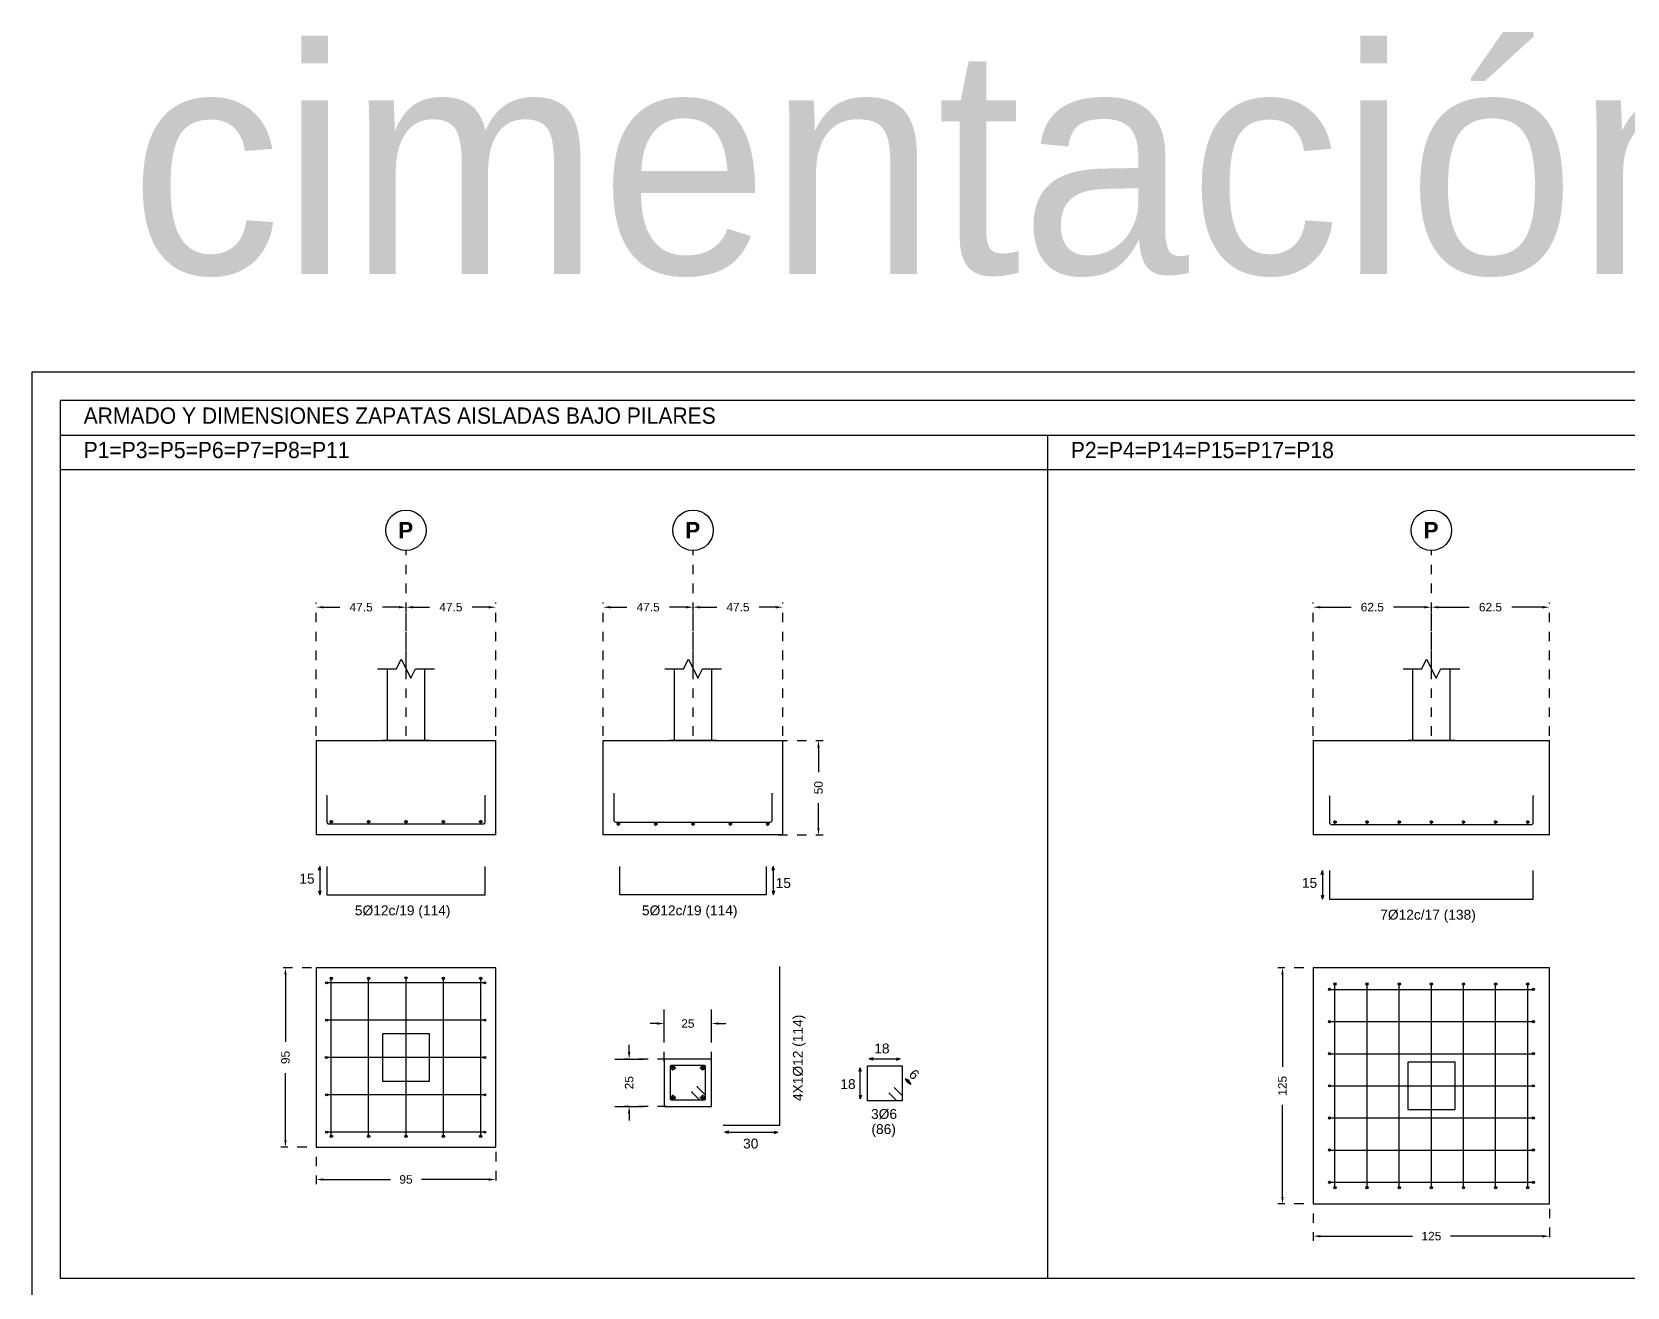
# Model space of a CAD drawing. Extents: x 2455 to 9764, y -806 to 181.
# Drawn here: x 4783.17 to 4800.04, y -397.41 to -384.13 of the extents above; entities that cross this region are included whole.
import ezdxf
from ezdxf.enums import TextEntityAlignment as Align

# ---------------------------------------------------------------- set-up
doc = ezdxf.new("R2010")
doc.units = 0
doc.header["$LTSCALE"] = 0.2
doc.header["$MEASUREMENT"] = 0
doc.linetypes.add('CYPE_PUNTO', pattern=[0.075, 0, -0.075])
doc.linetypes.add('PUNTOS2', pattern=[0.125, 0, -0.125])
for name, color, linetype in [('01_borde', 4, 'CONTINUOUS'), ('01_cajetín', 7, 'CONTINUOUS'), ('01_cotas', 4, 'CONTINUOUS'), ('01_MONO inst', 254, 'CONTINUOUS'), ('01_texto cartela', 4, 'CONTINUOUS'), ('CIM_COTAS', 2, 'CONTINUOUS'), ('CIM_DIB_ARMADOS', 4, 'CONTINUOUS'), ('CIM_GEOMETRIA', 2, 'CONTINUOUS'), ('CYPECABECERA', 2, 'CONTINUOUS'), ('WL', 7, 'CONTINUOUS')]:
    doc.layers.add(name, color=color, linetype=linetype)
doc.layers.add('01_cartela', color=6, linetype='CONTINUOUS', plot=False)
doc.styles.add('Century Gothic_6', font='', dxfattribs={"height": 11})
doc.styles.add('Estilo1', font='swissel.ttf')
doc.styles.add('NIEVES2', font='sanss___.ttf')
doc.styles.add('NIEVES3', font='swisseb.ttf')
doc.styles.add('ROMANS', font='romans')
doc.styles.get('Century Gothic_6').set_extended_font_data('Century Gothic')
doc.dimstyles.new('DECIMAL-50', dxfattribs={"dimtxt": 0.08, "dimasz": 0.15, "dimexe": 0.05, "dimexo": 0.05, "dimgap": 0.09, "dimtad": 0, "dimzin": 0, "dimdsep": 46, "dimtxsty": 'ROMANS', "dimblk": 'DOTSMALL', "dimcen": 0.09, "dimclrt": 7, "dimadec": 0, "dimazin": 0, "dimtfac": 1.38, "dimtix": 1, "dimtofl": 0, "dimtmove": 2, "dimatfit": 3, "dimldrblk": 'OBLIQUE', "dimfxl": 1, "dimtolj": 1, "dimtzin": 0, "dimarcsym": 0})

# ---------------------------------------------------------------- blocks, each defined once
blk = doc.blocks.new('*D311')
at = {"layer": '01_cotas', "color": 0, "linetype": 'PUNTOS2', "lineweight": -2, "transparency": 16777216}
for p, q in [((4796.724, -391.575), (4796.724, -390.165)), ((4797.974, -391.575), (4797.974, -390.165))]:
    blk.add_line(p, q, dxfattribs=at)
at = {"layer": '01_cotas', "color": 0, "lineweight": -2, "transparency": 16777216}
for p, q in [((4796.799, -390.215), (4797.124, -390.215)), ((4797.899, -390.215), (4797.574, -390.215))]:
    blk.add_line(p, q, dxfattribs=at)
at = {"layer": '01_cotas', "color": 0, "transparency": 16777216}
for points in [[(4796.799, -390.203), (4796.799, -390.228), (4796.724, -390.215)], [(4797.899, -390.203), (4797.899, -390.228), (4797.974, -390.215)]]:
    blk.add_solid(points, dxfattribs=at)
at = {"layer": '01_cotas', "color": 5, "transparency": 16777216, "insert": (4797.349, -390.215), "char_height": 0.09, "attachment_point": 5, "style": 'Estilo1'}
blk.add_mtext('\\A1;62.5', dxfattribs=at)
blk = doc.blocks.new('*D312')
at = {"layer": '01_cotas', "color": 0, "linetype": 'PUNTOS2', "lineweight": -2, "transparency": 16777216}
for p, q in [((4796.624, -394.03), (4796.349, -394.03)), ((4796.624, -396.53), (4796.349, -396.53))]:
    blk.add_line(p, q, dxfattribs=at)
at = {"layer": '01_cotas', "color": 0, "lineweight": -2, "transparency": 16777216}
for p, q in [((4796.399, -394.105), (4796.399, -395.079)), ((4796.399, -396.455), (4796.399, -395.482))]:
    blk.add_line(p, q, dxfattribs=at)
at = {"layer": '01_cotas', "color": 0, "transparency": 16777216}
for points in [[(4796.386, -394.105), (4796.411, -394.105), (4796.399, -394.03)], [(4796.386, -396.455), (4796.411, -396.455), (4796.399, -396.53)]]:
    blk.add_solid(points, dxfattribs=at)
at = {"layer": '01_cotas', "color": 5, "transparency": 16777216, "insert": (4796.399, -395.28), "char_height": 0.09, "attachment_point": 5, "rotation": 90, "style": 'Estilo1'}
blk.add_mtext('\\A1;125', dxfattribs=at)
blk = doc.blocks.new('*D313')
at = {"layer": '01_cotas', "color": 0, "linetype": 'PUNTOS2', "lineweight": -2, "transparency": 16777216}
for p, q in [((4799.224, -396.58), (4799.224, -396.921)), ((4796.724, -396.63), (4796.724, -396.921))]:
    blk.add_line(p, q, dxfattribs=at)
at = {"layer": '01_cotas', "color": 0, "lineweight": -2, "transparency": 16777216}
for p, q in [((4796.799, -396.871), (4797.773, -396.871)), ((4799.149, -396.871), (4798.176, -396.871))]:
    blk.add_line(p, q, dxfattribs=at)
at = {"layer": '01_cotas', "color": 0, "transparency": 16777216}
for points in [[(4796.799, -396.859), (4796.799, -396.884), (4796.724, -396.871)], [(4799.149, -396.859), (4799.149, -396.884), (4799.224, -396.871)]]:
    blk.add_solid(points, dxfattribs=at)
at = {"layer": '01_cotas', "color": 5, "transparency": 16777216, "insert": (4797.974, -396.871), "char_height": 0.09, "width": 0.00915, "attachment_point": 5, "style": 'Estilo1'}
blk.add_mtext('\\A1;125', dxfattribs=at)
blk = doc.blocks.new('*D317')
at = {"layer": '01_cotas', "color": 0, "linetype": 'PUNTOS2', "lineweight": -2, "transparency": 16777216}
for p, q in [((4797.974, -391.575), (4797.974, -390.165)), ((4799.224, -391.575), (4799.224, -390.165))]:
    blk.add_line(p, q, dxfattribs=at)
at = {"layer": '01_cotas', "color": 0, "lineweight": -2, "transparency": 16777216}
for p, q in [((4798.049, -390.215), (4798.374, -390.215)), ((4799.149, -390.215), (4798.824, -390.215))]:
    blk.add_line(p, q, dxfattribs=at)
at = {"layer": '01_cotas', "color": 0, "transparency": 16777216}
for points in [[(4798.049, -390.203), (4798.049, -390.228), (4797.974, -390.215)], [(4799.149, -390.203), (4799.149, -390.228), (4799.224, -390.215)]]:
    blk.add_solid(points, dxfattribs=at)
at = {"layer": '01_cotas', "color": 5, "transparency": 16777216, "insert": (4798.599, -390.215), "char_height": 0.09, "attachment_point": 5, "style": 'Estilo1'}
blk.add_mtext('\\A1;62.5', dxfattribs=at)
blk = doc.blocks.new('*D320')
at = {"layer": '01_cotas', "color": 0, "linetype": 'PUNTOS2', "lineweight": -2, "transparency": 16777216}
for p, q in [((4786.126, -394.03), (4785.801, -394.03)), ((4786.076, -395.93), (4785.801, -395.93))]:
    blk.add_line(p, q, dxfattribs=at)
at = {"layer": '01_cotas', "color": 0, "lineweight": -2, "transparency": 16777216}
for p, q in [((4785.851, -394.105), (4785.851, -394.815)), ((4785.851, -395.855), (4785.851, -395.146))]:
    blk.add_line(p, q, dxfattribs=at)
at = {"layer": '01_cotas', "color": 0, "transparency": 16777216}
for points in [[(4785.838, -394.105), (4785.863, -394.105), (4785.851, -394.03)], [(4785.838, -395.855), (4785.863, -395.855), (4785.851, -395.93)]]:
    blk.add_solid(points, dxfattribs=at)
at = {"layer": '01_cotas', "color": 5, "transparency": 16777216, "insert": (4785.851, -394.98), "char_height": 0.09, "attachment_point": 5, "rotation": 90, "style": 'Estilo1'}
blk.add_mtext('\\A1;95', dxfattribs=at)
blk = doc.blocks.new('*D321')
at = {"layer": '01_cotas', "color": 0, "linetype": 'PUNTOS2', "lineweight": -2, "transparency": 16777216}
for p, q in [((4786.176, -396.03), (4786.176, -396.321)), ((4788.076, -395.98), (4788.076, -396.321))]:
    blk.add_line(p, q, dxfattribs=at)
at = {"layer": '01_cotas', "color": 0, "lineweight": -2, "transparency": 16777216}
for p, q in [((4786.251, -396.271), (4786.961, -396.271)), ((4788.001, -396.271), (4787.291, -396.271))]:
    blk.add_line(p, q, dxfattribs=at)
at = {"layer": '01_cotas', "color": 0, "transparency": 16777216}
for points in [[(4786.251, -396.259), (4786.251, -396.284), (4786.176, -396.271)], [(4788.001, -396.259), (4788.001, -396.284), (4788.076, -396.271)]]:
    blk.add_solid(points, dxfattribs=at)
at = {"layer": '01_cotas', "color": 5, "transparency": 16777216, "insert": (4787.126, -396.271), "char_height": 0.09, "width": 0.00915, "attachment_point": 5, "style": 'Estilo1'}
blk.add_mtext('\\A1;95', dxfattribs=at)
blk = doc.blocks.new('*D322')
at = {"layer": '01_cotas', "color": 0, "lineweight": -2, "transparency": 16777216}
for p, q in [((4789.783, -394.621), (4789.708, -394.621)), ((4790.433, -394.621), (4790.508, -394.621))]:
    blk.add_line(p, q, dxfattribs=at)
at = {"layer": '01_cotas', "color": 0, "linetype": 'PUNTOS2', "lineweight": -2, "transparency": 16777216}
for p, q in [((4789.858, -395.021), (4789.858, -394.571)), ((4790.358, -395.021), (4790.358, -394.571))]:
    blk.add_line(p, q, dxfattribs=at)
at = {"layer": '01_cotas', "color": 0, "transparency": 16777216}
for points in [[(4789.783, -394.608), (4789.783, -394.633), (4789.858, -394.621)], [(4790.433, -394.608), (4790.433, -394.633), (4790.358, -394.621)]]:
    blk.add_solid(points, dxfattribs=at)
at = {"layer": '01_cotas', "color": 5, "transparency": 16777216, "insert": (4790.108, -394.621), "char_height": 0.09, "attachment_point": 5, "style": 'Estilo1'}
blk.add_mtext('\\A1;25', dxfattribs=at)
blk = doc.blocks.new('*D323')
at = {"layer": '01_cotas', "color": 0, "lineweight": -2, "transparency": 16777216}
for p, q in [((4789.487, -394.922), (4789.487, -394.847)), ((4789.487, -395.572), (4789.487, -395.647))]:
    blk.add_line(p, q, dxfattribs=at)
at = {"layer": '01_cotas', "color": 0, "linetype": 'PUNTOS2', "lineweight": -2, "transparency": 16777216}
for p, q in [((4789.887, -394.997), (4789.437, -394.997)), ((4789.887, -395.497), (4789.437, -395.497))]:
    blk.add_line(p, q, dxfattribs=at)
at = {"layer": '01_cotas', "color": 0, "transparency": 16777216}
for points in [[(4789.474, -394.922), (4789.499, -394.922), (4789.487, -394.997)], [(4789.474, -395.572), (4789.499, -395.572), (4789.487, -395.497)]]:
    blk.add_solid(points, dxfattribs=at)
at = {"layer": '01_cotas', "color": 5, "transparency": 16777216, "insert": (4789.487, -395.247), "char_height": 0.09, "attachment_point": 5, "rotation": 90, "style": 'Estilo1'}
blk.add_mtext('\\A1;25', dxfattribs=at)
blk = doc.blocks.new('*D324')
at = {"layer": '01_cotas', "color": 0, "linetype": 'PUNTOS2', "lineweight": -2, "transparency": 16777216}
for p, q in [((4791.063, -391.625), (4791.54, -391.625)), ((4791.063, -392.625), (4791.54, -392.625))]:
    blk.add_line(p, q, dxfattribs=at)
at = {"layer": '01_cotas', "color": 0, "lineweight": -2, "transparency": 16777216}
for p, q in [((4791.49, -391.7), (4791.49, -391.96)), ((4791.49, -392.55), (4791.49, -392.289))]:
    blk.add_line(p, q, dxfattribs=at)
at = {"layer": '01_cotas', "color": 0, "transparency": 16777216}
for points in [[(4791.477, -391.7), (4791.502, -391.7), (4791.49, -391.625)], [(4791.477, -392.55), (4791.502, -392.55), (4791.49, -392.625)]]:
    blk.add_solid(points, dxfattribs=at)
at = {"layer": '01_cotas', "color": 5, "transparency": 16777216, "insert": (4791.49, -392.125), "char_height": 0.09, "attachment_point": 5, "rotation": 90, "style": 'Estilo1'}
blk.add_mtext('\\A1;50', dxfattribs=at)
blk = doc.blocks.new('*D325')
at = {"layer": '01_cotas', "color": 0, "linetype": 'PUNTOS2', "lineweight": -2, "transparency": 16777216}
for p, q in [((4786.176, -391.575), (4786.176, -390.165)), ((4787.126, -391.575), (4787.126, -390.165))]:
    blk.add_line(p, q, dxfattribs=at)
at = {"layer": '01_cotas', "color": 0, "lineweight": -2, "transparency": 16777216}
for p, q in [((4786.251, -390.215), (4786.426, -390.215)), ((4787.051, -390.215), (4786.877, -390.215))]:
    blk.add_line(p, q, dxfattribs=at)
at = {"layer": '01_cotas', "color": 0, "transparency": 16777216}
for points in [[(4786.251, -390.203), (4786.251, -390.228), (4786.176, -390.215)], [(4787.051, -390.203), (4787.051, -390.228), (4787.126, -390.215)]]:
    blk.add_solid(points, dxfattribs=at)
at = {"layer": '01_cotas', "color": 5, "transparency": 16777216, "insert": (4786.651, -390.215), "char_height": 0.09, "attachment_point": 5, "style": 'Estilo1'}
blk.add_mtext('\\A1;47.5', dxfattribs=at)
blk = doc.blocks.new('*D326')
at = {"layer": '01_cotas', "color": 0, "linetype": 'PUNTOS2', "lineweight": -2, "transparency": 16777216}
for p, q in [((4787.126, -391.575), (4787.126, -390.165)), ((4788.076, -391.575), (4788.076, -390.165))]:
    blk.add_line(p, q, dxfattribs=at)
at = {"layer": '01_cotas', "color": 0, "lineweight": -2, "transparency": 16777216}
for p, q in [((4787.201, -390.215), (4787.376, -390.215)), ((4788.001, -390.215), (4787.827, -390.215))]:
    blk.add_line(p, q, dxfattribs=at)
at = {"layer": '01_cotas', "color": 0, "transparency": 16777216}
for points in [[(4787.201, -390.203), (4787.201, -390.228), (4787.126, -390.215)], [(4788.001, -390.203), (4788.001, -390.228), (4788.076, -390.215)]]:
    blk.add_solid(points, dxfattribs=at)
at = {"layer": '01_cotas', "color": 5, "transparency": 16777216, "insert": (4787.601, -390.215), "char_height": 0.09, "attachment_point": 5, "style": 'Estilo1'}
blk.add_mtext('\\A1;47.5', dxfattribs=at)
blk = doc.blocks.new('*D327')
at = {"layer": '01_cotas', "color": 0, "linetype": 'PUNTOS2', "lineweight": -2, "transparency": 16777216}
for p, q in [((4789.213, -391.575), (4789.213, -390.165)), ((4790.163, -391.575), (4790.163, -390.165))]:
    blk.add_line(p, q, dxfattribs=at)
at = {"layer": '01_cotas', "color": 0, "lineweight": -2, "transparency": 16777216}
for p, q in [((4789.288, -390.215), (4789.463, -390.215)), ((4790.088, -390.215), (4789.914, -390.215))]:
    blk.add_line(p, q, dxfattribs=at)
at = {"layer": '01_cotas', "color": 0, "transparency": 16777216}
for points in [[(4789.288, -390.203), (4789.288, -390.228), (4789.213, -390.215)], [(4790.088, -390.203), (4790.088, -390.228), (4790.163, -390.215)]]:
    blk.add_solid(points, dxfattribs=at)
at = {"layer": '01_cotas', "color": 5, "transparency": 16777216, "insert": (4789.688, -390.215), "char_height": 0.09, "attachment_point": 5, "style": 'Estilo1'}
blk.add_mtext('\\A1;47.5', dxfattribs=at)
blk = doc.blocks.new('*D328')
at = {"layer": '01_cotas', "color": 0, "linetype": 'PUNTOS2', "lineweight": -2, "transparency": 16777216}
for p, q in [((4790.163, -391.575), (4790.163, -390.165)), ((4791.113, -391.575), (4791.113, -390.165))]:
    blk.add_line(p, q, dxfattribs=at)
at = {"layer": '01_cotas', "color": 0, "lineweight": -2, "transparency": 16777216}
for p, q in [((4790.238, -390.215), (4790.413, -390.215)), ((4791.038, -390.215), (4790.864, -390.215))]:
    blk.add_line(p, q, dxfattribs=at)
at = {"layer": '01_cotas', "color": 0, "transparency": 16777216}
for points in [[(4790.238, -390.203), (4790.238, -390.228), (4790.163, -390.215)], [(4791.038, -390.203), (4791.038, -390.228), (4791.113, -390.215)]]:
    blk.add_solid(points, dxfattribs=at)
at = {"layer": '01_cotas', "color": 5, "transparency": 16777216, "insert": (4790.638, -390.215), "char_height": 0.09, "attachment_point": 5, "style": 'Estilo1'}
blk.add_mtext('\\A1;47.5', dxfattribs=at)

msp = doc.modelspace()

# ---------------------------------------------------------------- hatches: boundary and pattern name
at = {"layer": 'CIM_DIB_ARMADOS'}
h = msp.add_hatch(color=256, dxfattribs=at)
edge = h.paths.add_edge_path()
edge.add_arc((4789.325, -392.189), 0.0016, 0, 360)
h = msp.add_hatch(color=256, dxfattribs=at)
edge = h.paths.add_edge_path()
edge.add_arc((4791.001, -392.189), 0.0016, 0, 360)
h = msp.add_hatch(color=256, dxfattribs=at)
edge = h.paths.add_edge_path()
edge.add_arc((4786.288, -392.209), 0.0016, 0, 360)
h = msp.add_hatch(color=256, dxfattribs=at)
edge = h.paths.add_edge_path()
edge.add_arc((4787.964, -392.209), 0.0016, 0, 360)
h = msp.add_hatch(color=256, dxfattribs=at)
edge = h.paths.add_edge_path()
edge.add_arc((4796.896, -392.213), 0.0016, 0, 360)
h = msp.add_hatch(color=256, dxfattribs=at)
edge = h.paths.add_edge_path()
edge.add_arc((4799.052, -392.213), 0.0016, 0, 360)
h = msp.add_hatch(color=256, dxfattribs=at)
edge = h.paths.add_edge_path()
edge.add_arc((4787.126, -394.137), 0.0016, 0, 360)
h = msp.add_hatch(color=256, dxfattribs=at)
edge = h.paths.add_edge_path()
edge.add_arc((4787.96, -394.19), 0.0016, 0, 360)
h = msp.add_hatch(color=256, dxfattribs=at)
edge = h.paths.add_edge_path()
edge.add_arc((4796.954, -394.202), 0.0016, 0, 360)
h = msp.add_hatch(color=256, dxfattribs=at)
edge = h.paths.add_edge_path()
edge.add_arc((4797.294, -394.202), 0.0016, 0, 360)
h = msp.add_hatch(color=256, dxfattribs=at)
edge = h.paths.add_edge_path()
edge.add_arc((4797.634, -394.202), 0.0016, 0, 360)
h = msp.add_hatch(color=256, dxfattribs=at)
edge = h.paths.add_edge_path()
edge.add_arc((4797.974, -394.202), 0.0016, 0, 360)
h = msp.add_hatch(color=256, dxfattribs=at)
edge = h.paths.add_edge_path()
edge.add_arc((4798.314, -394.202), 0.0016, 0, 360)
h = msp.add_hatch(color=256, dxfattribs=at)
edge = h.paths.add_edge_path()
edge.add_arc((4798.654, -394.202), 0.0016, 0, 360)
h = msp.add_hatch(color=256, dxfattribs=at)
edge = h.paths.add_edge_path()
edge.add_arc((4798.994, -394.202), 0.0016, 0, 360)
h = msp.add_hatch(color=256, dxfattribs=at)
edge = h.paths.add_edge_path()
edge.add_arc((4796.896, -394.26), 0.0016, 0, 360)
h = msp.add_hatch(color=256, dxfattribs=at)
edge = h.paths.add_edge_path()
edge.add_arc((4799.052, -394.26), 0.0016, 0, 360)
h = msp.add_hatch(color=256, dxfattribs=at)
edge = h.paths.add_edge_path()
edge.add_arc((4787.96, -394.585), 0.0016, 0, 360)
h = msp.add_hatch(color=256, dxfattribs=at)
edge = h.paths.add_edge_path()
edge.add_arc((4796.896, -394.6), 0.0016, 0, 360)
h = msp.add_hatch(color=256, dxfattribs=at)
edge = h.paths.add_edge_path()
edge.add_arc((4799.052, -394.6), 0.0016, 0, 360)
h = msp.add_hatch(color=256, dxfattribs=at)
edge = h.paths.add_edge_path()
edge.add_arc((4786.283, -394.98), 0.0016, 0, 360)
h = msp.add_hatch(color=256, dxfattribs=at)
edge = h.paths.add_edge_path()
edge.add_arc((4787.959, -394.98), 0.0016, 0, 360)
h = msp.add_hatch(color=256, dxfattribs=at)
edge = h.paths.add_edge_path()
edge.add_arc((4796.896, -394.94), 0.0016, 0, 360)
h = msp.add_hatch(color=256, dxfattribs=at)
edge = h.paths.add_edge_path()
edge.add_arc((4799.052, -394.94), 0.0016, 0, 360)
h = msp.add_hatch(color=256, dxfattribs=at)
edge = h.paths.add_edge_path()
edge.add_arc((4787.96, -395.375), 0.0016, 0, 360)
h = msp.add_hatch(color=256, dxfattribs=at)
edge = h.paths.add_edge_path()
edge.add_arc((4790.151, -395.346), 0.0016, 0, 360)
h = msp.add_hatch(color=256, dxfattribs=at)
edge = h.paths.add_edge_path()
edge.add_arc((4790.207, -395.29), 0.0016, 0, 360)
h = msp.add_hatch(color=256, dxfattribs=at)
edge = h.paths.add_edge_path()
edge.add_arc((4796.896, -395.28), 0.0016, 0, 360)
h = msp.add_hatch(color=256, dxfattribs=at)
edge = h.paths.add_edge_path()
edge.add_arc((4799.052, -395.28), 0.0016, 0, 360)
h = msp.add_hatch(color=256, dxfattribs=at)
edge = h.paths.add_edge_path()
edge.add_arc((4796.896, -395.62), 0.0016, 0, 360)
h = msp.add_hatch(color=256, dxfattribs=at)
edge = h.paths.add_edge_path()
edge.add_arc((4799.052, -395.62), 0.0016, 0, 360)
h = msp.add_hatch(color=256, dxfattribs=at)
edge = h.paths.add_edge_path()
edge.add_arc((4786.336, -395.814), 0.0016, 0, 360)
h = msp.add_hatch(color=256, dxfattribs=at)
edge = h.paths.add_edge_path()
edge.add_arc((4786.731, -395.814), 0.0016, 0, 360)
h = msp.add_hatch(color=256, dxfattribs=at)
edge = h.paths.add_edge_path()
edge.add_arc((4787.126, -395.813), 0.0016, 0, 360)
h = msp.add_hatch(color=256, dxfattribs=at)
edge = h.paths.add_edge_path()
edge.add_arc((4787.521, -395.814), 0.0016, 0, 360)
h = msp.add_hatch(color=256, dxfattribs=at)
edge = h.paths.add_edge_path()
edge.add_arc((4787.916, -395.814), 0.0016, 0, 360)
h = msp.add_hatch(color=256, dxfattribs=at)
edge = h.paths.add_edge_path()
edge.add_arc((4787.96, -395.77), 0.0016, 0, 360)
h = msp.add_hatch(color=256, dxfattribs=at)
edge = h.paths.add_edge_path()
edge.add_arc((4796.896, -395.96), 0.0016, 0, 360)
h = msp.add_hatch(color=256, dxfattribs=at)
edge = h.paths.add_edge_path()
edge.add_arc((4799.052, -395.96), 0.0016, 0, 360)
h = msp.add_hatch(color=256, dxfattribs=at)
edge = h.paths.add_edge_path()
edge.add_arc((4796.896, -396.3), 0.0016, 0, 360)
h = msp.add_hatch(color=256, dxfattribs=at)
edge = h.paths.add_edge_path()
edge.add_arc((4796.954, -396.358), 0.0016, 0, 360)
h = msp.add_hatch(color=256, dxfattribs=at)
edge = h.paths.add_edge_path()
edge.add_arc((4797.294, -396.358), 0.0016, 0, 360)
h = msp.add_hatch(color=256, dxfattribs=at)
edge = h.paths.add_edge_path()
edge.add_arc((4797.634, -396.358), 0.0016, 0, 360)
h = msp.add_hatch(color=256, dxfattribs=at)
edge = h.paths.add_edge_path()
edge.add_arc((4797.974, -396.358), 0.0016, 0, 360)
h = msp.add_hatch(color=256, dxfattribs=at)
edge = h.paths.add_edge_path()
edge.add_arc((4798.314, -396.358), 0.0016, 0, 360)
h = msp.add_hatch(color=256, dxfattribs=at)
edge = h.paths.add_edge_path()
edge.add_arc((4798.654, -396.358), 0.0016, 0, 360)
h = msp.add_hatch(color=256, dxfattribs=at)
edge = h.paths.add_edge_path()
edge.add_arc((4798.994, -396.358), 0.0016, 0, 360)
h = msp.add_hatch(color=256, dxfattribs=at)
edge = h.paths.add_edge_path()
edge.add_arc((4799.052, -396.3), 0.0016, 0, 360)

# ---------------------------------------------------------------- linework, layer by layer
at = {"layer": '01_cartela', "color": 3}
msp.add_lwpolyline([(4783.168, -387.729), (4783.168, -409.264), (4813.806, -409.264), (4813.806, -387.729)], close=True, dxfattribs=at)
at = {"layer": '01_cotas', "color": 4}
for p, q in [((4789.858, -394.771), (4789.858, -394.471)), ((4789.337, -395.497), (4789.637, -395.497))]:
    msp.add_line(p, q, dxfattribs=at)
at = {"layer": '01_cotas'}
for p, q in [((4790.358, -394.771), (4790.358, -394.471)), ((4789.337, -394.997), (4789.637, -394.997))]:
    msp.add_line(p, q, dxfattribs=at)
at = {"layer": '01_MONO inst', "color": 5}
for p, q in [((4783.468, -388.393), (4806.511, -388.393)), ((4793.912, -388.393), (4793.912, -397.315)), ((4783.468, -388.757), (4806.511, -388.757))]:
    msp.add_line(p, q, dxfattribs=at)
at = {"layer": 'CIM_COTAS', "linetype": 'CYPE_PUNTO'}
for p, q in [((4787.126, -390.866), (4787.126, -389.615)), ((4790.163, -390.866), (4790.163, -389.615)), ((4797.974, -390.866), (4797.974, -389.615))]:
    msp.add_line(p, q, dxfattribs=at)
at = {"layer": 'CIM_COTAS'}
for p, q in [((4786.201, -392.998), (4786.213, -392.958)), ((4786.226, -392.998), (4786.213, -392.958)), ((4786.213, -392.958), (4786.213, -393.258)), ((4791, -392.998), (4791.012, -392.958)), ((4791.025, -392.998), (4791.012, -392.958)), ((4791.012, -392.958), (4791.012, -393.258)), ((4796.809, -393.043), (4796.821, -393.003)), ((4796.834, -393.043), (4796.821, -393.003)), ((4796.821, -393.003), (4796.821, -393.303)), ((4786.201, -393.218), (4786.213, -393.258)), ((4786.226, -393.218), (4786.213, -393.258)), ((4791, -393.218), (4791.012, -393.258)), ((4791.025, -393.218), (4791.012, -393.258)), ((4796.809, -393.263), (4796.821, -393.303)), ((4796.834, -393.263), (4796.821, -393.303)), ((4792.067, -394.982), (4792.027, -394.995)), ((4792.067, -395.007), (4792.027, -394.995)), ((4792.027, -394.995), (4792.355, -394.995)), ((4792.315, -394.982), (4792.355, -394.995)), ((4792.315, -395.007), (4792.355, -394.995)), ((4791.919, -395.13), (4791.932, -395.09)), ((4791.944, -395.13), (4791.932, -395.09)), ((4791.932, -395.417), (4791.932, -395.09)), ((4792.43, -395.242), (4792.41, -395.205)), ((4792.448, -395.224), (4792.41, -395.205)), ((4792.41, -395.205), (4792.467, -395.261)), ((4792.43, -395.242), (4792.467, -395.261)), ((4792.447, -395.224), (4792.467, -395.261)), ((4791.919, -395.377), (4791.932, -395.417)), ((4791.944, -395.377), (4791.932, -395.417)), ((4790.54, -395.759), (4790.5, -395.772)), ((4790.54, -395.784), (4790.5, -395.772)), ((4790.5, -395.772), (4791.06, -395.772)), ((4791.02, -395.759), (4791.06, -395.772)), ((4791.02, -395.784), (4791.06, -395.772))]:
    msp.add_line(p, q, dxfattribs=at)
at = {"layer": 'CIM_DIB_ARMADOS'}
for p, q in [((4786.318, -392.485), (4786.354, -392.485)), ((4786.336, -392.503), (4786.336, -392.467)), ((4786.713, -392.485), (4786.749, -392.485)), ((4786.731, -392.503), (4786.731, -392.467)), ((4787.108, -392.485), (4787.144, -392.485)), ((4787.126, -392.503), (4787.126, -392.467)), ((4787.539, -392.485), (4787.503, -392.485)), ((4787.521, -392.503), (4787.521, -392.467)), ((4787.934, -392.485), (4787.898, -392.485)), ((4787.916, -392.503), (4787.916, -392.467)), ((4789.355, -392.509), (4789.391, -392.509)), ((4789.373, -392.527), (4789.373, -392.491)), ((4789.75, -392.509), (4789.786, -392.509)), ((4789.768, -392.527), (4789.768, -392.491)), ((4790.145, -392.509), (4790.181, -392.509)), ((4790.163, -392.527), (4790.163, -392.491)), ((4790.576, -392.509), (4790.54, -392.509)), ((4790.558, -392.527), (4790.558, -392.491)), ((4790.971, -392.509), (4790.935, -392.509)), ((4790.953, -392.527), (4790.953, -392.491)), ((4796.936, -392.489), (4796.972, -392.489)), ((4796.954, -392.507), (4796.954, -392.471)), ((4797.276, -392.489), (4797.312, -392.489)), ((4797.294, -392.507), (4797.294, -392.471)), ((4797.616, -392.489), (4797.652, -392.489)), ((4797.634, -392.507), (4797.634, -392.471)), ((4797.956, -392.489), (4797.992, -392.489)), ((4797.974, -392.507), (4797.974, -392.471)), ((4798.296, -392.489), (4798.332, -392.489)), ((4798.314, -392.507), (4798.314, -392.471)), ((4798.636, -392.489), (4798.672, -392.489)), ((4798.654, -392.507), (4798.654, -392.471)), ((4798.976, -392.489), (4799.012, -392.489)), ((4798.994, -392.507), (4798.994, -392.471)), ((4789.95, -395.119), (4789.95, -395.059)), ((4789.95, -395.119), (4789.95, -395.059)), ((4790.266, -395.119), (4790.266, -395.059)), ((4790.266, -395.119), (4790.266, -395.059)), ((4789.92, -395.089), (4789.98, -395.089)), ((4789.92, -395.089), (4789.98, -395.089)), ((4790.236, -395.089), (4790.296, -395.089)), ((4790.236, -395.089), (4790.296, -395.089)), ((4789.92, -395.405), (4789.98, -395.405)), ((4789.92, -395.405), (4789.98, -395.405)), ((4789.95, -395.435), (4789.95, -395.375)), ((4789.95, -395.435), (4789.95, -395.375)), ((4790.236, -395.405), (4790.296, -395.405)), ((4790.236, -395.405), (4790.296, -395.405)), ((4790.266, -395.435), (4790.266, -395.375)), ((4790.266, -395.435), (4790.266, -395.375))]:
    msp.add_line(p, q, dxfattribs=at)
for points in [[(4789.325, -392.189), (4789.325, -392.467), (4789.328, -392.478), (4789.336, -392.486), (4789.347, -392.489), (4790.979, -392.489), (4790.99, -392.486), (4790.998, -392.478), (4791.001, -392.467), (4791.001, -392.189)], [(4786.288, -392.209), (4786.288, -392.487), (4786.291, -392.498), (4786.299, -392.506), (4786.31, -392.509), (4787.942, -392.509), (4787.953, -392.506), (4787.961, -392.498), (4787.964, -392.487), (4787.964, -392.209)], [(4796.896, -392.213), (4796.896, -392.495), (4796.899, -392.504), (4796.905, -392.51), (4796.914, -392.513), (4799.034, -392.513), (4799.043, -392.51), (4799.05, -392.504), (4799.052, -392.495), (4799.052, -392.213)], [(4786.288, -392.958), (4786.288, -393.258), (4787.964, -393.258), (4787.964, -392.958)], [(4790.937, -392.958), (4790.937, -393.258), (4789.389, -393.258), (4789.389, -392.958)], [(4796.896, -393.003), (4796.896, -393.303), (4799.052, -393.303), (4799.052, -393.003)], [(4790.48, -395.697), (4791.08, -395.697), (4791.08, -394.017)], [(4787.96, -394.19), (4787.958, -394.19), (4787.951, -394.19), (4787.942, -394.19), (4786.316, -394.19), (4786.297, -394.19), (4786.291, -394.19), (4786.288, -394.19)], [(4786.336, -395.814), (4786.336, -395.812), (4786.336, -395.805), (4786.336, -395.796), (4786.336, -394.17), (4786.336, -394.151), (4786.336, -394.145), (4786.336, -394.142)], [(4786.731, -395.814), (4786.731, -395.812), (4786.731, -395.805), (4786.731, -395.796), (4786.731, -394.17), (4786.731, -394.151), (4786.731, -394.145), (4786.731, -394.142)], [(4787.126, -395.813), (4787.126, -395.811), (4787.126, -395.804), (4787.126, -395.795), (4787.126, -394.165), (4787.126, -394.146), (4787.126, -394.14), (4787.126, -394.137)], [(4787.521, -395.814), (4787.521, -395.812), (4787.521, -395.805), (4787.521, -395.796), (4787.521, -394.17), (4787.521, -394.151), (4787.521, -394.145), (4787.521, -394.142)], [(4787.916, -395.814), (4787.916, -395.812), (4787.916, -395.805), (4787.916, -395.796), (4787.916, -394.17), (4787.916, -394.151), (4787.916, -394.145), (4787.916, -394.142)], [(4796.954, -396.358), (4796.954, -396.356), (4796.954, -396.349), (4796.954, -396.34), (4796.954, -394.22), (4796.954, -394.211), (4796.954, -394.205), (4796.954, -394.202)], [(4797.294, -396.358), (4797.294, -396.356), (4797.294, -396.349), (4797.294, -396.34), (4797.294, -394.22), (4797.294, -394.211), (4797.294, -394.205), (4797.294, -394.202)], [(4797.634, -396.358), (4797.634, -396.356), (4797.634, -396.349), (4797.634, -396.34), (4797.634, -394.22), (4797.634, -394.211), (4797.634, -394.205), (4797.634, -394.202)], [(4797.974, -396.358), (4797.974, -396.356), (4797.974, -396.349), (4797.974, -396.34), (4797.974, -394.22), (4797.974, -394.211), (4797.974, -394.205), (4797.974, -394.202)], [(4798.314, -396.358), (4798.314, -396.356), (4798.314, -396.349), (4798.314, -396.34), (4798.314, -394.22), (4798.314, -394.211), (4798.314, -394.205), (4798.314, -394.202)], [(4798.654, -396.358), (4798.654, -396.356), (4798.654, -396.349), (4798.654, -396.34), (4798.654, -394.22), (4798.654, -394.211), (4798.654, -394.205), (4798.654, -394.202)], [(4798.994, -396.358), (4798.994, -396.356), (4798.994, -396.349), (4798.994, -396.34), (4798.994, -394.22), (4798.994, -394.211), (4798.994, -394.205), (4798.994, -394.202)], [(4796.896, -394.26), (4796.899, -394.26), (4796.905, -394.26), (4796.914, -394.26), (4799.034, -394.26), (4799.043, -394.26), (4799.05, -394.26), (4799.052, -394.26)], [(4787.96, -394.585), (4787.958, -394.585), (4787.951, -394.585), (4787.942, -394.585), (4786.316, -394.585), (4786.297, -394.585), (4786.291, -394.585), (4786.288, -394.585)], [(4796.896, -394.6), (4796.899, -394.6), (4796.905, -394.6), (4796.914, -394.6), (4799.034, -394.6), (4799.043, -394.6), (4799.05, -394.6), (4799.052, -394.6)], [(4787.959, -394.98), (4787.957, -394.98), (4787.95, -394.98), (4787.941, -394.98), (4786.311, -394.98), (4786.292, -394.98), (4786.286, -394.98), (4786.283, -394.98)], [(4790.207, -395.29), (4790.288, -395.371), (4790.291, -395.375), (4790.292, -395.38), (4790.292, -395.419), (4790.29, -395.425), (4790.286, -395.429), (4790.28, -395.431), (4789.936, -395.431), (4789.93, -395.429), (4789.926, -395.425), (4789.924, -395.419), (4789.924, -395.075), (4789.926, -395.069), (4789.93, -395.064), (4789.936, -395.063), (4790.28, -395.063), (4790.286, -395.064), (4790.29, -395.069), (4790.292, -395.075), (4790.292, -395.419), (4790.29, -395.425), (4790.286, -395.429), (4790.28, -395.431), (4790.241, -395.431), (4790.236, -395.43), (4790.232, -395.427), (4790.151, -395.346)], [(4792.29, -395.297), (4792.375, -395.382), (4792.375, -395.438), (4792.007, -395.438), (4792.007, -395.07), (4792.375, -395.07), (4792.375, -395.438), (4792.319, -395.438), (4792.234, -395.353)], [(4796.896, -394.94), (4796.899, -394.94), (4796.905, -394.94), (4796.914, -394.94), (4799.034, -394.94), (4799.043, -394.94), (4799.05, -394.94), (4799.052, -394.94)], [(4787.96, -395.375), (4787.958, -395.375), (4787.951, -395.375), (4787.942, -395.375), (4786.316, -395.375), (4786.297, -395.375), (4786.291, -395.375), (4786.288, -395.375)], [(4796.896, -395.28), (4796.899, -395.28), (4796.905, -395.28), (4796.914, -395.28), (4799.034, -395.28), (4799.043, -395.28), (4799.05, -395.28), (4799.052, -395.28)], [(4796.896, -395.62), (4796.899, -395.62), (4796.905, -395.62), (4796.914, -395.62), (4799.034, -395.62), (4799.043, -395.62), (4799.05, -395.62), (4799.052, -395.62)], [(4787.96, -395.77), (4787.958, -395.77), (4787.951, -395.77), (4787.942, -395.77), (4786.316, -395.77), (4786.297, -395.77), (4786.291, -395.77), (4786.288, -395.77)], [(4796.896, -395.96), (4796.899, -395.96), (4796.905, -395.96), (4796.914, -395.96), (4799.034, -395.96), (4799.043, -395.96), (4799.05, -395.96), (4799.052, -395.96)], [(4796.896, -396.3), (4796.899, -396.3), (4796.905, -396.3), (4796.914, -396.3), (4799.034, -396.3), (4799.043, -396.3), (4799.05, -396.3), (4799.052, -396.3)]]:
    msp.add_lwpolyline(points, dxfattribs=at)
for centre, radius in [((4789.325, -392.189), 0.0016), ((4791.001, -392.189), 0.0016), ((4786.288, -392.209), 0.0016), ((4787.964, -392.209), 0.0016), ((4796.896, -392.213), 0.0016), ((4799.052, -392.213), 0.0016), ((4786.336, -392.485), 0.012), ((4786.731, -392.485), 0.012), ((4787.126, -392.485), 0.012), ((4787.521, -392.485), 0.012), ((4787.916, -392.485), 0.012), ((4789.373, -392.509), 0.012), ((4789.768, -392.509), 0.012), ((4790.163, -392.509), 0.012), ((4790.558, -392.509), 0.012), ((4790.953, -392.509), 0.012), ((4796.954, -392.489), 0.012), ((4797.294, -392.489), 0.012), ((4797.634, -392.489), 0.012), ((4797.974, -392.489), 0.012), ((4798.314, -392.489), 0.012), ((4798.654, -392.489), 0.012), ((4798.994, -392.489), 0.012), ((4786.288, -394.19), 0.012), ((4786.336, -394.142), 0.012), ((4786.731, -394.142), 0.012), ((4787.126, -394.137), 0.012), ((4787.126, -394.137), 0.0016), ((4787.521, -394.142), 0.012), ((4787.916, -394.142), 0.012), ((4787.96, -394.19), 0.012), ((4787.96, -394.19), 0.0016), ((4796.954, -394.202), 0.012), ((4796.954, -394.202), 0.0016), ((4797.294, -394.202), 0.012), ((4797.294, -394.202), 0.0016), ((4797.634, -394.202), 0.012), ((4797.634, -394.202), 0.0016), ((4797.974, -394.202), 0.012), ((4797.974, -394.202), 0.0016), ((4798.314, -394.202), 0.012), ((4798.314, -394.202), 0.0016), ((4798.654, -394.202), 0.012), ((4798.654, -394.202), 0.0016), ((4798.994, -394.202), 0.012), ((4798.994, -394.202), 0.0016), ((4796.896, -394.26), 0.012), ((4796.896, -394.26), 0.0016), ((4799.052, -394.26), 0.012), ((4799.052, -394.26), 0.0016), ((4786.288, -394.585), 0.012), ((4787.96, -394.585), 0.012), ((4787.96, -394.585), 0.0016), ((4796.896, -394.6), 0.012), ((4796.896, -394.6), 0.0016), ((4799.052, -394.6), 0.012), ((4799.052, -394.6), 0.0016), ((4786.283, -394.98), 0.012), ((4786.283, -394.98), 0.0016), ((4787.959, -394.98), 0.012), ((4787.959, -394.98), 0.0016), ((4789.95, -395.089), 0.02), ((4789.95, -395.089), 0.02), ((4790.266, -395.089), 0.02), ((4790.266, -395.089), 0.02), ((4796.896, -394.94), 0.012), ((4796.896, -394.94), 0.0016), ((4799.052, -394.94), 0.012), ((4799.052, -394.94), 0.0016), ((4786.288, -395.375), 0.012), ((4787.96, -395.375), 0.012), ((4787.96, -395.375), 0.0016), ((4789.95, -395.405), 0.02), ((4789.95, -395.405), 0.02), ((4790.151, -395.346), 0.0016), ((4790.207, -395.29), 0.0016), ((4790.266, -395.405), 0.02), ((4790.266, -395.405), 0.02), ((4796.896, -395.28), 0.012), ((4796.896, -395.28), 0.0016), ((4799.052, -395.28), 0.012), ((4799.052, -395.28), 0.0016), ((4796.896, -395.62), 0.012), ((4796.896, -395.62), 0.0016), ((4799.052, -395.62), 0.012), ((4799.052, -395.62), 0.0016), ((4786.288, -395.77), 0.012), ((4786.336, -395.814), 0.012), ((4786.336, -395.814), 0.0016), ((4786.731, -395.814), 0.012), ((4786.731, -395.814), 0.0016), ((4787.126, -395.813), 0.012), ((4787.126, -395.813), 0.0016), ((4787.521, -395.814), 0.012), ((4787.521, -395.814), 0.0016), ((4787.916, -395.814), 0.012), ((4787.916, -395.814), 0.0016), ((4787.96, -395.77), 0.012), ((4787.96, -395.77), 0.0016), ((4796.896, -395.96), 0.012), ((4796.896, -395.96), 0.0016), ((4799.052, -395.96), 0.012), ((4799.052, -395.96), 0.0016), ((4796.896, -396.3), 0.012), ((4796.896, -396.3), 0.0016), ((4796.954, -396.358), 0.012), ((4796.954, -396.358), 0.0016), ((4797.294, -396.358), 0.012), ((4797.294, -396.358), 0.0016), ((4797.634, -396.358), 0.012), ((4797.634, -396.358), 0.0016), ((4797.974, -396.358), 0.012), ((4797.974, -396.358), 0.0016), ((4798.314, -396.358), 0.012), ((4798.314, -396.358), 0.0016), ((4798.654, -396.358), 0.012), ((4798.654, -396.358), 0.0016), ((4798.994, -396.358), 0.012), ((4798.994, -396.358), 0.0016), ((4799.052, -396.3), 0.012), ((4799.052, -396.3), 0.0016)]:
    msp.add_circle(centre, radius, dxfattribs=at)
at = {"layer": 'CIM_GEOMETRIA'}
for p, q in [((4786.926, -390.866), (4786.926, -391.625)), ((4787.326, -391.625), (4787.326, -390.866)), ((4789.963, -390.866), (4789.963, -391.625)), ((4790.363, -391.625), (4790.363, -390.866)), ((4797.774, -390.866), (4797.774, -391.625)), ((4798.174, -391.625), (4798.174, -390.866)), ((4786.176, -391.625), (4788.076, -391.625)), ((4786.176, -391.625), (4786.176, -392.625)), ((4787.376, -391.625), (4786.876, -391.625)), ((4788.076, -392.625), (4788.076, -391.625)), ((4789.213, -391.625), (4791.113, -391.625)), ((4789.213, -392.625), (4789.213, -391.625)), ((4790.413, -391.625), (4789.913, -391.625)), ((4791.113, -392.625), (4791.113, -391.625)), ((4796.724, -391.625), (4799.224, -391.625)), ((4796.724, -391.625), (4796.724, -392.625)), ((4798.224, -391.625), (4797.724, -391.625)), ((4799.224, -392.625), (4799.224, -391.625)), ((4788.076, -392.625), (4786.176, -392.625)), ((4791.113, -392.625), (4789.213, -392.625)), ((4791.113, -392.625), (4789.213, -392.625)), ((4799.224, -392.625), (4796.724, -392.625))]:
    msp.add_line(p, q, dxfattribs=at)
for points in [[(4786.826, -390.866), (4787.026, -390.866), (4787.076, -390.766), (4787.176, -390.966), (4787.226, -390.866), (4787.426, -390.866)], [(4789.863, -390.866), (4790.063, -390.866), (4790.113, -390.766), (4790.213, -390.966), (4790.263, -390.866), (4790.463, -390.866)], [(4797.674, -390.866), (4797.874, -390.866), (4797.924, -390.766), (4798.024, -390.966), (4798.074, -390.866), (4798.274, -390.866)]]:
    msp.add_lwpolyline(points, dxfattribs=at)
for points in [[(4786.176, -395.93), (4788.076, -395.93), (4788.076, -394.03), (4786.176, -394.03), (4786.176, -395.93)], [(4796.724, -396.53), (4799.224, -396.53), (4799.224, -394.03), (4796.724, -394.03), (4796.724, -396.53)], [(4786.876, -395.23), (4787.376, -395.23), (4787.376, -394.73), (4786.876, -394.73), (4786.876, -395.23)], [(4789.858, -395.497), (4790.358, -395.497), (4790.358, -394.997), (4789.858, -394.997), (4789.858, -395.497)], [(4797.724, -395.53), (4798.224, -395.53), (4798.224, -395.03), (4797.724, -395.03), (4797.724, -395.53)]]:
    msp.add_lwpolyline(points, close=True, dxfattribs=at)
at = {"layer": 'CYPECABECERA', "color": 7, "linetype": 'Continuous'}
msp.add_line((4806.511, -388.029), (4783.468, -388.029), dxfattribs=at)
msp.add_lwpolyline([(4783.468, -388.029), (4783.468, -397.315), (4806.511, -397.315)], dxfattribs=at)
at = {"layer": 'WL', "color": 5, "linetype": 'Continuous'}
for centre in [(4787.126, -389.401), (4790.163, -389.401), (4797.974, -389.401)]:
    msp.add_circle(centre, 0.214, dxfattribs=at)

# ---------------------------------------------------------------- texts
at = {"layer": '01_borde', "color": 1, "ltscale": 0.01, "style": 'NIEVES2', "width": 0.926386}
for s, p in [('ARMADO Y DIMENSIONES ZAPATAS AISLADAS BAJO PILARES ', (4783.716, -388.274)), ('P1=P3=P5=P6=P7=P8=P11', (4783.716, -388.638)), ('P2=P4=P14=P15=P17=P18', (4794.16, -388.638))]:
    msp.add_text(s, height=0.17222, dxfattribs=at).set_placement(p)
at = {"layer": '01_borde', "color": 1, "ltscale": 0.01, "style": 'NIEVES3'}
for p in [(4787.042, -389.485), (4790.079, -389.485), (4797.89, -389.485)]:
    msp.add_text('P', height=0.172, dxfattribs=at).set_placement(p)
at = {"layer": '01_cajetín', "color": 5, "style": 'Estilo1'}
for s, height, p in [('15', 0.1042, (4785.997, -393.171)), ('15', 0.1042, (4791.037, -393.217)), ('15', 0.1042, (4796.604, -393.216)), ('5%%C12c/19 (114)', 0.10417, (4786.585, -393.507)), ('5%%C12c/19 (114)', 0.10417, (4789.622, -393.507)), ('7%%C12c/17 (138)', 0.10417, (4797.433, -393.552)), ('18', 0.1042, (4792.08, -394.968)), ('18', 0.1042, (4791.721, -395.345)), ('3%%c6', 0.1042, (4792.046, -395.661)), ('(86)', 0.1042, (4792.05, -395.821)), ('30', 0.1042, (4790.692, -395.974))]:
    msp.add_text(s, height=height, dxfattribs=at).set_placement(p, align=Align.BOTTOM_LEFT)
for s, height, rotation, p in [('4X1%%C12 (114)', 0.10417, 90, (4791.355, -395.441)), ('6', 0.104, 315, (4792.415, -395.189))]:
    msp.add_text(s, height=height, rotation=rotation, dxfattribs=at).set_placement(p, align=Align.BOTTOM_LEFT)
at = {"layer": '01_texto cartela', "color": 7, "insert": (4784.205, -384.295), "char_height": 2.39287, "width": 37.43163, "attachment_point": 1, "style": 'Century Gothic_6'}
msp.add_mtext('cimentación 1.5 K', dxfattribs=at)

# ---------------------------------------------------------------- dimensions: what is measured, and where the dimension line sits
at = {"layer": '01_cotas', "color": 4}
for base, p1, p2, text, picture, middle in [((4787.126, -390.215), (4786.176, -391.625), (4787.126, -391.625), '47.5', '*D325', (4786.651, -390.215)), ((4788.076, -390.215), (4787.126, -391.625), (4788.076, -391.625), '47.5', '*D326', (4787.601, -390.215)), ((4790.163, -390.215), (4789.213, -391.625), (4790.163, -391.625), '47.5', '*D327', (4789.688, -390.215)), ((4791.113, -390.215), (4790.163, -391.625), (4791.113, -391.625), '47.5', '*D328', (4790.638, -390.215)), ((4797.974, -390.215), (4796.724, -391.625), (4797.974, -391.625), '62.5', '*D311', (4797.349, -390.215)), ((4799.224, -390.215), (4797.974, -391.625), (4799.224, -391.625), '62.5', '*D317', (4798.599, -390.215)), ((4788.076, -396.271), (4786.176, -395.98), (4788.076, -395.93), '95', '*D321', (4787.126, -396.271)), ((4799.224, -396.871), (4796.724, -396.58), (4799.224, -396.53), '125', '*D313', (4797.974, -396.871))]:
    dim = msp.add_linear_dim(base=base, p1=p1, p2=p2, text=text, dimstyle='DECIMAL-50', override={"dimtxt": 0.09, "dimasz": 0.075, "dimtxsty": 'Estilo1', "dimsah": 1, "dimclrt": 5, "dimfxl": 0.09, "dimarcsym": 2}, dxfattribs=at)
    dim.commit()
    dim.dimension.update_dxf_attribs({"geometry": picture, "text_midpoint": middle})
for base, p1, p2, text, picture, middle in [((4791.49, -392.625), (4791.013, -391.625), (4791.013, -392.625), '50', '*D324', (4791.49, -392.125)), ((4785.851, -395.93), (4786.176, -394.03), (4786.126, -395.93), '95', '*D320', (4785.851, -394.98)), ((4796.399, -396.53), (4796.674, -394.03), (4796.674, -396.53), '125', '*D312', (4796.399, -395.28))]:
    dim = msp.add_linear_dim(base=base, p1=p1, p2=p2, angle=90, text=text, dimstyle='DECIMAL-50', override={"dimtxt": 0.09, "dimasz": 0.075, "dimtxsty": 'Estilo1', "dimsah": 1, "dimclrt": 5, "dimfxl": 0.09, "dimarcsym": 2}, dxfattribs=at)
    dim.commit()
    dim.dimension.update_dxf_attribs({"geometry": picture, "text_midpoint": middle})
for p1, p2, picture, middle in [((4789.858, -395.071), (4790.358, -395.071), '*D322', (4790.108, -394.621)), ((4789.937, -395.497), (4789.937, -394.997), '*D323', (4789.487, -395.247))]:
    dim = msp.add_aligned_dim(p1=p1, p2=p2, distance=0.45, text='25', dimstyle='DECIMAL-50', override={"dimtxt": 0.09, "dimasz": 0.075, "dimtxsty": 'Estilo1', "dimsah": 1, "dimclrt": 5, "dimfxl": 0.09, "dimarcsym": 2}, dxfattribs=at)
    dim.commit()
    dim.dimension.update_dxf_attribs({"geometry": picture, "text_midpoint": middle})

doc.saveas('drawing.dxf')
